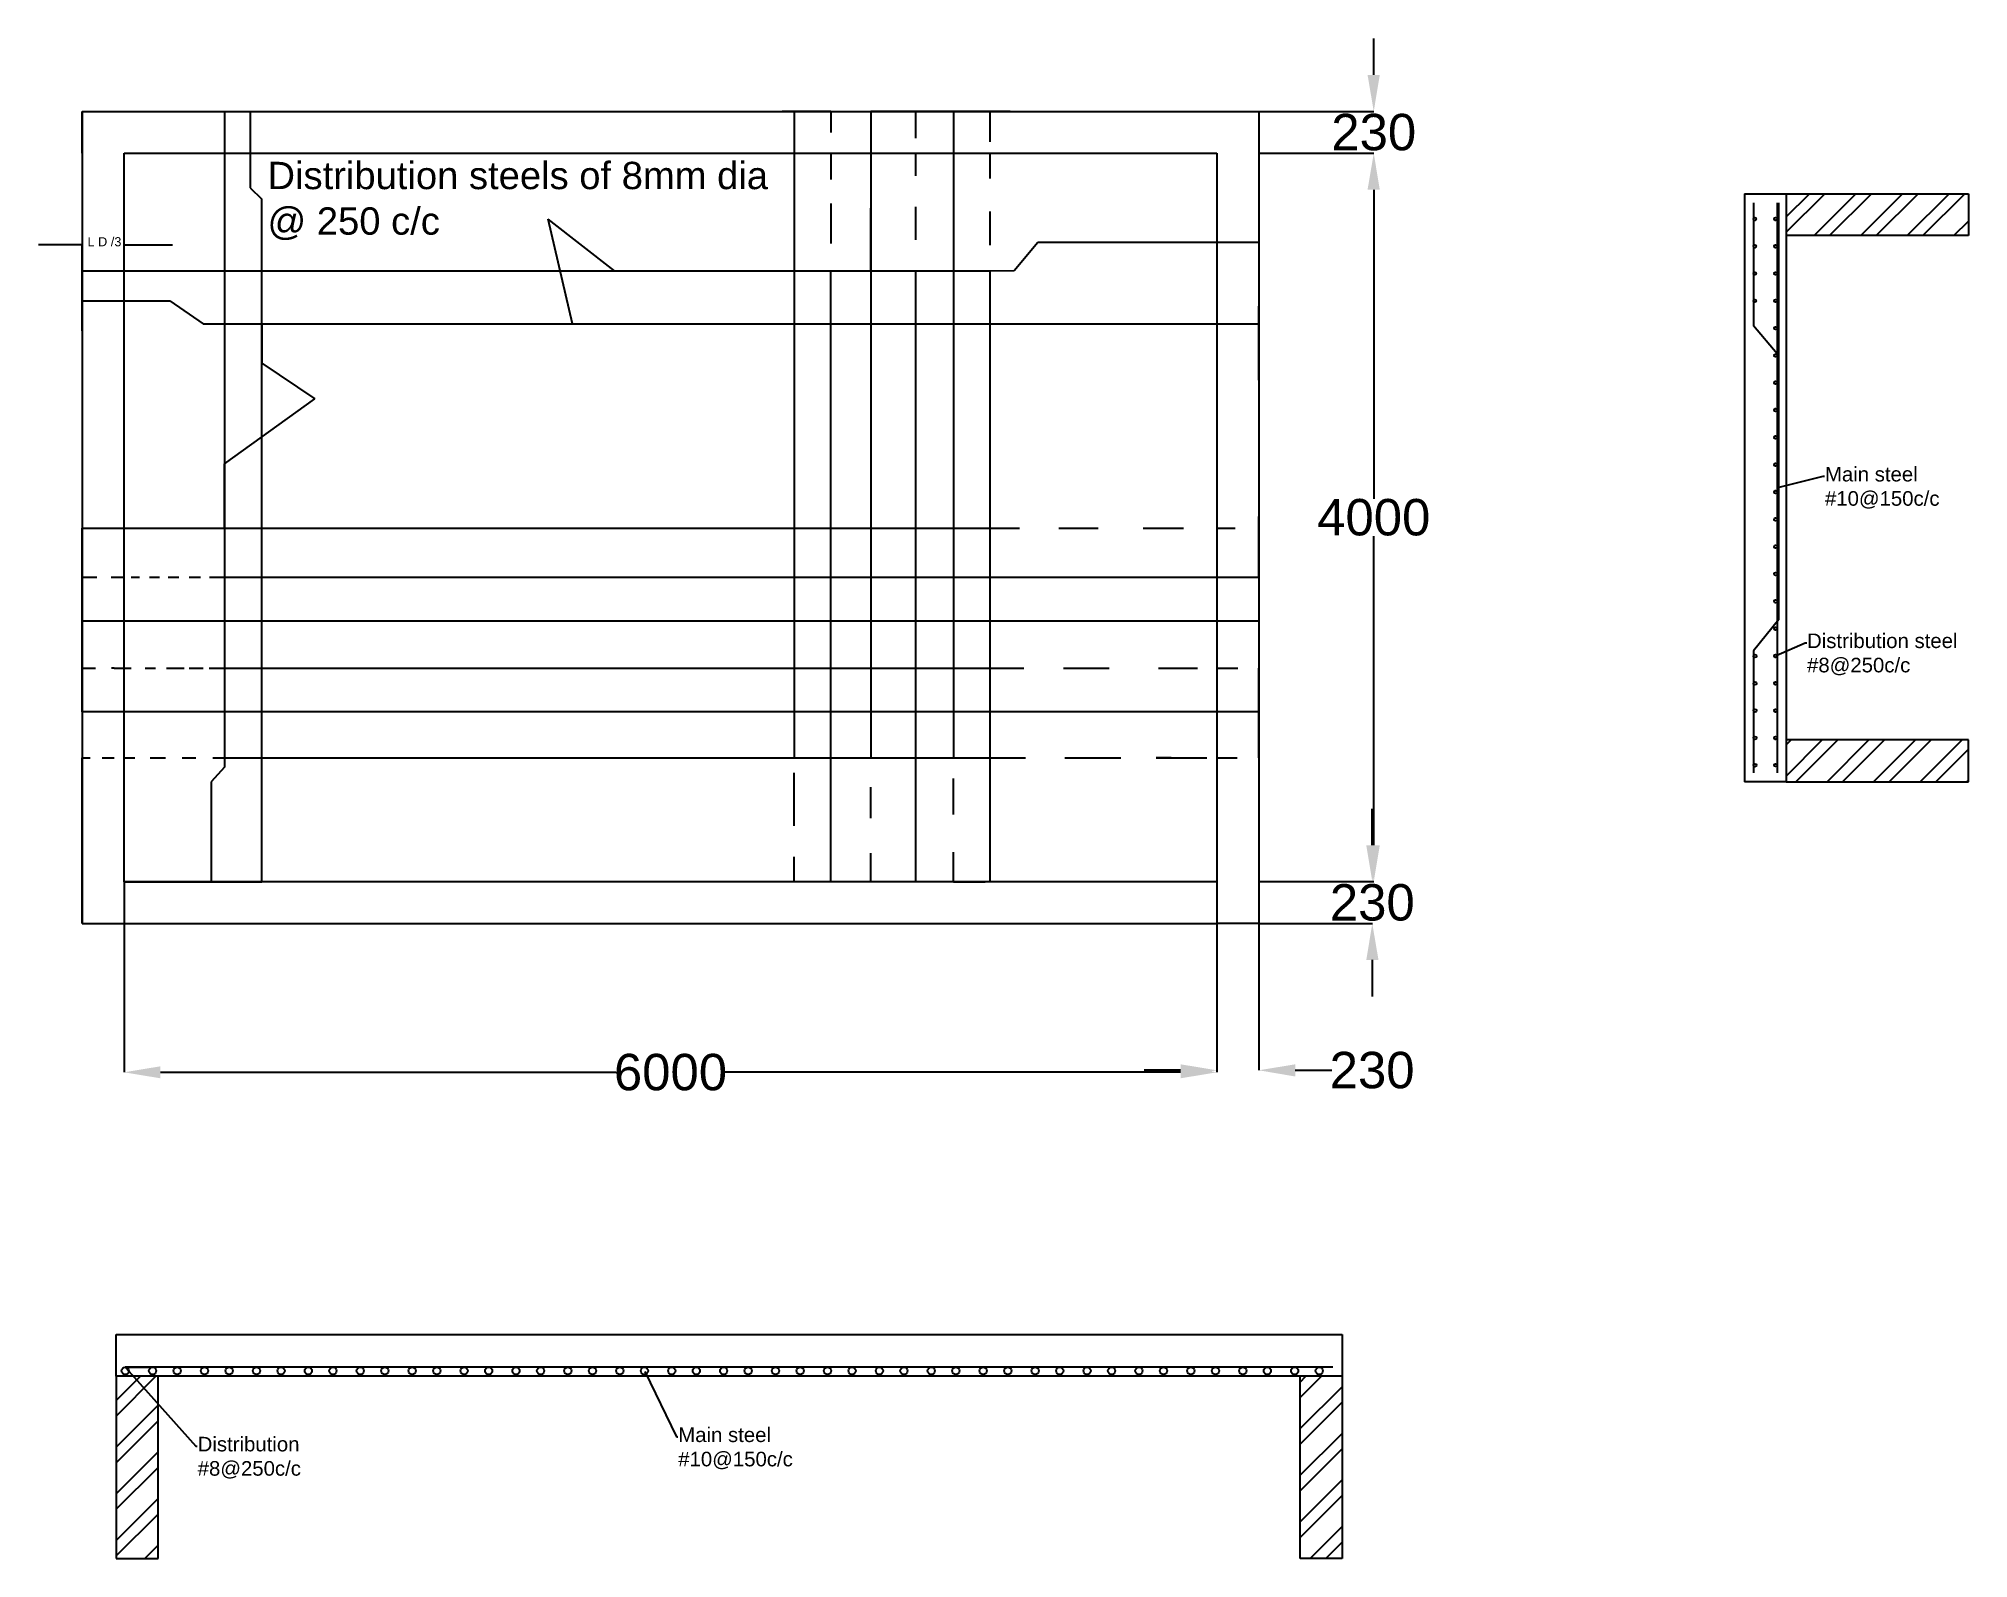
# Model space of a CAD drawing. Header units: millimetres. Extents: x 9489 to 20084, y 8509 to 16855.
import ezdxf
from ezdxf import colors
from ezdxf.entities.mleader import LeaderData, LeaderLine
from ezdxf.math import Vec2, Vec3

# ---------------------------------------------------------------- set-up
doc = ezdxf.new("R2010")
doc.units = ezdxf.units.MM
doc.styles.get("Standard").update_dxf_attribs({"font": 'arial.ttf'})
doc.dimstyles.get("Standard").update_dxf_attribs({"dimtxt": 200, "dimasz": 200.0005, "dimexe": 0.18, "dimexo": 0.0625, "dimgap": 0.09, "dimtad": 0, "dimtih": 1, "dimtoh": 1, "dimdec": 0, "dimzin": 0, "dimdsep": 46, "dimtxsty": 'Standard', "dimcen": 0.09, "dimadec": 0, "dimazin": 0, "dimtfac": 1, "dimtdec": 0, "dimtofl": 0, "dimtmove": 0, "dimatfit": 3, "dimfxl": 1, "dimtolj": 1, "dimtzin": 0, "dimarcsym": 0})

# ---------------------------------------------------------------- blocks, each defined once
blk = doc.blocks.new('*D4')
at = {"color": 0, "lineweight": -2, "transparency": 16777216}
for p, q in [((16188, 16225), (16819, 16225)), ((16819, 16025), (16819, 14327)), ((16819, 12425), (16819, 14122)), ((16188, 12225), (16819, 12225))]:
    blk.add_line(p, q, dxfattribs=at)
at = {"color": 0, "transparency": 16777216}
for points in [[(16785, 16025), (16852, 16025), (16819, 16225)], [(16785, 12425), (16852, 12425), (16819, 12225)]]:
    blk.add_solid(points, dxfattribs=at)
at = {"layer": 'Defpoints', "color": 0, "transparency": 16777216}
for p in [(16188, 16225), (16188, 12225), (16819, 12225)]:
    blk.add_point(p, dxfattribs=at)
at = {"color": 0, "transparency": 16777216, "insert": (16819, 14225), "char_height": 200, "attachment_point": 5}
blk.add_mtext('\\A1;4000', dxfattribs=at)
blk = doc.blocks.new('*D5')
at = {"color": 0, "lineweight": -2, "transparency": 16777216}
for p, q in [((16819, 16655), (16819, 16855)), ((16188, 16455), (16819, 16455)), ((16188, 16225), (16819, 16225)), ((16819, 16025), (16819, 15825))]:
    blk.add_line(p, q, dxfattribs=at)
at = {"color": 0, "transparency": 16777216}
for points in [[(16785, 16655), (16852, 16655), (16819, 16455)], [(16785, 16025), (16852, 16025), (16819, 16225)]]:
    blk.add_solid(points, dxfattribs=at)
at = {"layer": 'Defpoints', "color": 0, "transparency": 16777216}
for p in [(16188, 16455), (16188, 16225), (16819, 16225)]:
    blk.add_point(p, dxfattribs=at)
at = {"color": 0, "transparency": 16777216, "insert": (16819, 16340), "char_height": 200, "attachment_point": 5}
blk.add_mtext('\\A1;230', dxfattribs=at)
blk = doc.blocks.new('*D6')
at = {"color": 0, "lineweight": -2, "transparency": 16777216}
for p, q in [((16811, 12425), (16811, 12625)), ((16188, 12225), (16812, 12225)), ((16188, 11995), (16812, 11995)), ((16811, 11795), (16811, 11595))]:
    blk.add_line(p, q, dxfattribs=at)
at = {"color": 0, "transparency": 16777216}
for points in [[(16778, 12425), (16845, 12425), (16811, 12225)], [(16778, 11795), (16845, 11795), (16811, 11995)]]:
    blk.add_solid(points, dxfattribs=at)
at = {"layer": 'Defpoints', "color": 0, "transparency": 16777216}
for p in [(16188, 12225), (16188, 11995), (16811, 11995)]:
    blk.add_point(p, dxfattribs=at)
at = {"color": 0, "transparency": 16777216, "insert": (16811, 12110), "char_height": 200, "attachment_point": 5}
blk.add_mtext('\\A1;230', dxfattribs=at)
blk = doc.blocks.new('*D7')
at = {"color": 0, "lineweight": -2, "transparency": 16777216}
for p, q in [((15958, 12342), (15958, 11178)), ((9958, 12225), (9958, 11178)), ((10158, 11178), (12659, 11178)), ((15758, 11178), (13257, 11178))]:
    blk.add_line(p, q, dxfattribs=at)
at = {"color": 0, "transparency": 16777216}
for points in [[(10158, 11211), (10158, 11145), (9958, 11178)], [(15758, 11211), (15758, 11145), (15958, 11178)]]:
    blk.add_solid(points, dxfattribs=at)
at = {"layer": 'Defpoints', "color": 0, "transparency": 16777216}
for p in [(15958, 12342), (9958, 12225), (9958, 11178)]:
    blk.add_point(p, dxfattribs=at)
at = {"color": 0, "transparency": 16777216, "insert": (12958, 11178), "char_height": 200, "attachment_point": 5}
blk.add_mtext('\\A1;6000', dxfattribs=at)
blk = doc.blocks.new('*D8')
at = {"color": 0, "lineweight": -2, "transparency": 16777216}
for p, q in [((15958, 11995), (15958, 11189)), ((16188, 11995), (16188, 11189)), ((15758, 11189), (15558, 11189)), ((16388, 11189), (16588, 11189))]:
    blk.add_line(p, q, dxfattribs=at)
at = {"color": 0, "transparency": 16777216}
for points in [[(15758, 11222), (15758, 11155), (15958, 11189)], [(16388, 11222), (16388, 11155), (16188, 11189)]]:
    blk.add_solid(points, dxfattribs=at)
at = {"layer": 'Defpoints', "color": 0, "transparency": 16777216}
for p in [(15958, 11995), (16188, 11995), (16188, 11189)]:
    blk.add_point(p, dxfattribs=at)
at = {"color": 0, "transparency": 16777216, "insert": (16810, 11189), "char_height": 200, "attachment_point": 5}
blk.add_mtext('\\A1;230', dxfattribs=at)
blk = doc.blocks.new('*U12')
blk.add_circle((28, 8), 8)
blk.add_circle((28, 8), 8)
blk.add_circle((28, 8), 8)
blk = doc.blocks.new('*U13')
at = {"color": 0, "linetype": 'ByBlock', "lineweight": -2, "transparency": 16777216, "rotation": 270}
for p in [(18904, 13492), (18904, 13342), (18904, 13192), (18904, 13042), (18904, 12892)]:
    blk.add_blockref('*U12', p, dxfattribs=at)

msp = doc.modelspace()

# ---------------------------------------------------------------- hatches: boundary and pattern name
h = msp.add_hatch()
h.set_pattern_fill('ANSI32', color=256, scale=19)
h.set_pattern_definition([(45, (8447.48, 8055.28), (-127.9686, 127.9686), []), (45, (8532.79, 8055.28), (-127.9686, 127.9686), [])])
h.paths.add_polyline_path([(20083.7, 13002.9), (19083.7, 13002.9), (19083.7, 12772.9), (20083.7, 12772.9)])
h.paths.add_polyline_path([(20083.7, 16002.9), (19083.7, 16002.9), (19083.7, 15772.9), (20083.7, 15772.9)])
h = msp.add_hatch()
h.set_pattern_fill('ANSI32', color=256, scale=19)
h.set_pattern_definition([(45, (7032.2, 5725.1), (-127.9686, 127.9686), []), (45, (7117.52, 5725.1), (-127.9686, 127.9686), [])])
h.paths.add_polyline_path([(10144.8, 9508.5), (9914.8, 9508.5), (9914.8, 8508.5), (10144.8, 8508.5)])
h.paths.add_polyline_path([(16644.8, 9508.5), (16414.8, 9508.5), (16414.8, 8508.5), (16644.8, 8508.5)])

# ---------------------------------------------------------------- linework, layer by layer
for p, q in [((9728.1, 16224.7), (9728.1, 16454.7)), ((9728.1, 16454.7), (9958.1, 16454.7)), ((9728.1, 16454.7), (10509.8, 16454.7)), ((9728.1, 16454.7), (9728.1, 15250.5)), ((9728.1, 16454.7), (9728.1, 14979.3)), ((9958.1, 16454.7), (15958.1, 16454.7)), ((10509.8, 16454.7), (10649.9, 16454.7)), ((10509.8, 16454.7), (10509.8, 12854.5)), ((10649.9, 16454.7), (10649.9, 16035.3)), ((13837.6, 16454.7), (13572, 16454.7)), ((13837.6, 16454.7), (13637.6, 16454.7)), ((13637.6, 16454.7), (13637.6, 12904.7)), ((13837.6, 16454.7), (13837.6, 16339.7)), ((14057.8, 16454.7), (15958.1, 16454.7)), ((14303.9, 16454.7), (14057.8, 16454.7)), ((14057.8, 16454.7), (14057.8, 12904.7)), ((14686.1, 16454.7), (14303.9, 16454.7)), ((14303.9, 16454.7), (14303.9, 16307.4)), ((14686.1, 16454.7), (14511.2, 16454.7)), ((14511.2, 16454.7), (14686.1, 16454.7)), ((14511.2, 16454.7), (14822.1, 16454.7)), ((14511.2, 16454.7), (14822.1, 16454.7)), ((14822.1, 16454.7), (14511.2, 16454.7)), ((14511.2, 16454.7), (14511.2, 12904.7)), ((14511.2, 16454.7), (14711.2, 16454.7)), ((14686.1, 16454.7), (15958.1, 16454.7)), ((14711.2, 16454.7), (14711.2, 16286.9)), ((15958.1, 16454.7), (16188.1, 16454.7)), ((16188.1, 16454.7), (16188.1, 16224.7)), ((9728.1, 16224.7), (9728.1, 12224.7)), ((9958.1, 16224.7), (15958.1, 16224.7)), ((9958.1, 12224.7), (9958.1, 16224.7)), ((9958.1, 16224.7), (10229.2, 16224.7)), ((10229.2, 16224.7), (10509.8, 16224.7)), ((10509.8, 16224.7), (10767.3, 16224.7)), ((10767.3, 16224.7), (11058.6, 16224.7)), ((11058.6, 16224.7), (11345.9, 16224.7)), ((11345.9, 16224.7), (11742.4, 16224.7)), ((11742.4, 16224.7), (12037.8, 16224.7)), ((12037.8, 16224.7), (12365.5, 16224.7)), ((12365.5, 16224.7), (12660.9, 16224.7)), ((12660.9, 16224.7), (13016.9, 16224.7)), ((13016.9, 16224.7), (13393.2, 16224.7)), ((13393.2, 16224.7), (13801.8, 16224.7)), ((13801.8, 16224.7), (14109.3, 16224.7)), ((13837.6, 16224.7), (13837.6, 16143)), ((13837.6, 16224.7), (13837.6, 16081.3)), ((14109.3, 16224.7), (14449.2, 16224.7)), ((14303.9, 16224.7), (14303.9, 16101.9)), ((14449.2, 16224.7), (14748.6, 16224.7)), ((14711.2, 16224.7), (14711.2, 16087.2)), ((14748.6, 16224.7), (15048, 16224.7)), ((15048, 16224.7), (15375.7, 16224.7)), ((15375.7, 16224.7), (15723.7, 16224.7)), ((15723.7, 16224.7), (15958.1, 16224.7)), ((15958.1, 16224.7), (15958.1, 12224.7)), ((15958.1, 16224.7), (15958.1, 15995)), ((16188.1, 16224.7), (16188.1, 12224.7)), ((10649.9, 16035.3), (10714.9, 15972.8)), ((18853.7, 16002.9), (19083.7, 16002.9)), ((18853.7, 16002.9), (18853.7, 12772.9)), ((19083.7, 16002.9), (19083.7, 12772.9)), ((19083.7, 16002.9), (20083.7, 16002.9)), ((20083.7, 16002.9), (20083.7, 15772.9)), ((10714.9, 12224.7), (10714.9, 15972.8)), ((10714.9, 15288.8), (10714.9, 15972.8)), ((13837.6, 15949.2), (13837.6, 15729.1)), ((14057.8, 15743.7), (14057.8, 15922.8)), ((14303.9, 15931.6), (14303.9, 15749.6)), ((14711.2, 15905.2), (14711.2, 15720.3)), ((15958.1, 15995), (15958.1, 15691.7)), ((18903.7, 15952.9), (18903.7, 15278.1)), ((19033.7, 15952.9), (19033.7, 12822.9)), ((19043.3, 13664.7), (19043.3, 15952.9)), ((12651.3, 15579.3), (12286, 15862.6)), ((12420.8, 15288.8), (12286, 15862.6)), ((9728.1, 15721.7), (9488.8, 15721.7)), ((9728.1, 15579.3), (9728.1, 15721.7)), ((9728.1, 15579.3), (9728.1, 15721.7)), ((9958.1, 15579.3), (9958.1, 15721.7)), ((9958.1, 15579.3), (9958.1, 15721.7)), ((9958.1, 15579.3), (9958.1, 15721.7)), ((9958.1, 15721.7), (10223.9, 15721.7)), ((14057.8, 15579.3), (14057.8, 15743.7)), ((14844.3, 15581.3), (14975, 15736.1)), ((14975, 15736.1), (16188.1, 15736.1)), ((15958.1, 15691.7), (15958.1, 15246.9)), ((19033.7, 15772.9), (19033.7, 15122.9)), ((20083.7, 15772.9), (19083.7, 15772.9)), ((9728.1, 15250.5), (9728.1, 15579.3)), ((9728.1, 15579.3), (14711.2, 15579.3)), ((10714.9, 15579.3), (11124, 15579.3)), ((10714.9, 15579.3), (12651.3, 15579.3)), ((13837.6, 12224.7), (13837.6, 15579.3)), ((13837.6, 15579.3), (14057.8, 15579.3)), ((14303.9, 15579.3), (14303.9, 12224.7)), ((14711.2, 15579.3), (14844.3, 15581.3)), ((14711.2, 15579.3), (14711.2, 12224.7)), ((14711.2, 15579.3), (14711.2, 15579.3)), ((9728.1, 15414.9), (10208.6, 15414.9)), ((9958.1, 15414.9), (10208.6, 15414.9)), ((10208.6, 15414.9), (10392.4, 15288.8)), ((16188.1, 14979.3), (16188.1, 15386)), ((10392.4, 15288.8), (16188.1, 15288.8)), ((10392.4, 15288.8), (10392.4, 15288.8)), ((10392.4, 15288.8), (10392.4, 15288.8)), ((10392.4, 15288.8), (10392.4, 15288.8)), ((10392.4, 15288.8), (10392.4, 15288.8)), ((10392.4, 15288.8), (10714.9, 15288.8)), ((10392.4, 15288.8), (12420.8, 15288.8)), ((10714.9, 15288.8), (11129.8, 15288.8)), ((10714.9, 15288.8), (10714.9, 15071.6)), ((19033.7, 15122.9), (18903.7, 15278.1)), ((9728.1, 15250.5), (9728.1, 14979.3)), ((15958.1, 15246.9), (15958.1, 14979.3)), ((10714.9, 15071.6), (11005.1, 14876.1)), ((15958.1, 14979.3), (15958.1, 14584.9)), ((10509.8, 14519.1), (11005.1, 14876.1)), ((10509.8, 14165.4), (10509.8, 14519.1)), ((15958.1, 14584.9), (15958.1, 14132)), ((16188.1, 13897.5), (16188.1, 14230.4)), ((9728.1, 13897.5), (9728.1, 14165.4)), ((9728.1, 13847.5), (9728.1, 14165.4)), ((9728.1, 14165.4), (14711.2, 14165.4)), ((10509.8, 14165.4), (10509.8, 12854.5)), ((14711.2, 14165.4), (14874.1, 14165.4)), ((15089.9, 14165.4), (15305.7, 14165.4)), ((15553.5, 14165.4), (15775.1, 14165.4)), ((15958.1, 14165.4), (16057.9, 14165.4)), ((15958.1, 14132), (15958.1, 13743.8)), ((9728.1, 13397.5), (9728.1, 13955.2)), ((9728.1, 13897.5), (9728.1, 13955.2)), ((9728.1, 13397.5), (9728.1, 13955.2)), ((9728.1, 13397.5), (9728.1, 13897.5)), ((9728.1, 13397.5), (9728.1, 13897.5)), ((9728.1, 13897.5), (9808.1, 13897.5)), ((9728.1, 13897.5), (9808.1, 13897.5)), ((9728.1, 13897.5), (9808.1, 13897.5)), ((9728.1, 13397.5), (9728.1, 13897.5)), ((9888.1, 13897.5), (9958.1, 13897.5)), ((9997.1, 13897.5), (10043.2, 13897.5)), ((10098.1, 13897.5), (10153, 13897.5)), ((10200, 13897.5), (10258.7, 13897.5)), ((10316.1, 13897.5), (10378.1, 13897.5)), ((10427.6, 13897.5), (10477.5, 13897.5)), ((10427.6, 13897.5), (10509.8, 13897.5)), ((10509.8, 13897.5), (16188.1, 13897.5)), ((16188.1, 13955.2), (16188.1, 13682.8)), ((9728.1, 13397.5), (9728.1, 13847.5)), ((9728.1, 13682.8), (9728.1, 13105.7)), ((9728.1, 13157.6), (9728.1, 13682.8)), ((15958.1, 13743.8), (15958.1, 13362.1)), ((9728.1, 13157.6), (9728.1, 13657.6)), ((9728.1, 13657.6), (16188.1, 13657.6)), ((19043.3, 13664.7), (18903.7, 13492.1)), ((18903.7, 13492.1), (18903.7, 12822.9)), ((9728.1, 13397.5), (9728.1, 13397.5)), ((9728.1, 13397.5), (9728.1, 13397.5)), ((9728.1, 13397.5), (9728.1, 13397.5)), ((9728.1, 13397.5), (9750.9, 13397.5)), ((9728.1, 13397.5), (9800.6, 13397.5)), ((9775.2, 13397.5), (9800.6, 13397.5)), ((9903.8, 13397.5), (9889.6, 13397.5)), ((9903.8, 13397.5), (9920.5, 13397.5)), ((9920.5, 13397.5), (9941.6, 13397.5)), ((9941.6, 13397.5), (9958.1, 13397.5)), ((9958.1, 13397.5), (9996.8, 13397.5)), ((10074.4, 13397.5), (10131.2, 13397.5)), ((10191.4, 13397.5), (10223.4, 13397.5)), ((10191.4, 13397.5), (10288.4, 13397.5)), ((10223.4, 13397.5), (10262.4, 13397.5)), ((10315.5, 13397.5), (10392.5, 13397.5)), ((10426.1, 13397.5), (10475.1, 13397.5)), ((10475.1, 13397.5), (10509.8, 13397.5)), ((10509.8, 13397.5), (14711.2, 13397.5)), ((14711.2, 13397.5), (14897.4, 13397.5)), ((15116.1, 13397.5), (15366.9, 13397.5)), ((15638.1, 13397.5), (15850.9, 13397.5)), ((15958.1, 13397.5), (16072.5, 13397.5)), ((15958.1, 13362.1), (15958.1, 12799.2)), ((16188.1, 12904.7), (16188.1, 13397.5)), ((16188.1, 13157.6), (9728.1, 13157.6)), ((16188.1, 12904.7), (16188.1, 13157.6)), ((20083.7, 13002.9), (19083.7, 13002.9)), ((20083.7, 12772.9), (20083.7, 13002.9)), ((9728.1, 12224.7), (9728.1, 12904.7)), ((9728.1, 11994.7), (9728.1, 12904.7)), ((9728.1, 12904.7), (9772.1, 12904.7)), ((9838.7, 12904.7), (9903.2, 12904.7)), ((9958.1, 12904.7), (10017.6, 12904.7)), ((10101.7, 12904.7), (10185.9, 12904.7)), ((10276.4, 12904.7), (10352.9, 12904.7)), ((10509.8, 12854.5), (10436.5, 12772.6)), ((10444.8, 12904.7), (10509.8, 12904.7)), ((10509.8, 12904.7), (14711.2, 12904.7)), ((13637.6, 12690.6), (13637.6, 12823)), ((14711.2, 12904.7), (14907.3, 12904.7)), ((15123.2, 12904.7), (15429.6, 12904.7)), ((15706.7, 12904.7), (15624, 12904.7)), ((15624, 12904.7), (15902.5, 12904.7)), ((15958.1, 12904.7), (16068.9, 12904.7)), ((9728.1, 12224.7), (9728.1, 12755.5)), ((9728.1, 12224.7), (9728.1, 12755.5)), ((9728.1, 12755.5), (9728.1, 11994.7)), ((9728.1, 11994.7), (9728.1, 12755.5)), ((10436.5, 12772.6), (10436.5, 12224.7)), ((14057.8, 12572.9), (14057.8, 12743.5)), ((14511.2, 12593.5), (14511.2, 12790.6)), ((15958.1, 12799.2), (15958.1, 12404.5)), ((19083.7, 12772.9), (18853.7, 12772.9)), ((19083.7, 12772.9), (20083.7, 12772.9)), ((13637.6, 12531.7), (13637.6, 12690.6)), ((13637.6, 12224.7), (13637.6, 12361)), ((14057.8, 12224.7), (14057.8, 12381.6)), ((14511.2, 12224.7), (14511.2, 12387.5)), ((9728.1, 12224.7), (9728.1, 11994.7)), ((15958.1, 12224.7), (9958.1, 12224.7)), ((9958.1, 12224.7), (9958.1, 12224.7)), ((9958.1, 12224.7), (10714.9, 12224.7)), ((14057.8, 12224.7), (13837.6, 12224.7)), ((14303.9, 12224.7), (14057.8, 12224.7)), ((14511.2, 12224.7), (14686.1, 12224.7)), ((16188.1, 12224.7), (16188.1, 12224.7)), ((16188.1, 12224.7), (16188.1, 11994.7)), ((9728.1, 11994.7), (9958.1, 11994.7)), ((9958.1, 11994.7), (15958.1, 11994.7)), ((16188.1, 11994.7), (15958.1, 11994.7)), ((9914.8, 9738.5), (16644.8, 9738.5)), ((9914.8, 9508.5), (9914.8, 9738.5)), ((16644.8, 9738.5), (16644.8, 9508.5)), ((16594.8, 9558.5), (9964.8, 9558.5)), ((9964.8, 9558.5), (10114.8, 9558.5)), ((9964.8, 9558.5), (9964.8, 9558.5)), ((16644.8, 9508.5), (9914.8, 9508.5)), ((9914.8, 9508.5), (9914.8, 8508.5)), ((10144.8, 8508.5), (10144.8, 9508.5)), ((16414.8, 8508.5), (16414.8, 9508.5)), ((16644.8, 9508.5), (16644.8, 8508.5)), ((9914.8, 8508.5), (10144.8, 8508.5)), ((16644.8, 8508.5), (16414.8, 8508.5))]:
    msp.add_line(p, q)
for centre, radius in [((18911.7, 15864.5), 8), ((18911.7, 15864.5), 8), ((18911.7, 15864.5), 8), ((19025.4, 15864.5), 8), ((19025.4, 15864.5), 8), ((19025.4, 15864.5), 8), ((18911.7, 15714.5), 8), ((18911.7, 15714.5), 8), ((18911.7, 15714.5), 8), ((19025.4, 15714.5), 8), ((19025.4, 15714.5), 8), ((19025.4, 15714.5), 8), ((18911.7, 15564.5), 8), ((18911.7, 15564.5), 8), ((18911.7, 15564.5), 8), ((19025.4, 15564.5), 8), ((19025.4, 15564.5), 8), ((19025.4, 15564.5), 8), ((18911.7, 15414.5), 8), ((18911.7, 15414.5), 8), ((18911.7, 15414.5), 8), ((19025.4, 15414.5), 8), ((19025.4, 15414.5), 8), ((19025.4, 15414.5), 8), ((19025.4, 15264.5), 8), ((19025.4, 15264.5), 8), ((19025.4, 15264.5), 8), ((19025.4, 15114.5), 8), ((19025.4, 15114.5), 8), ((19025.4, 15114.5), 8), ((19025.4, 14964.5), 8), ((19025.4, 14964.5), 8), ((19025.4, 14964.5), 8), ((19025.4, 14814.5), 8), ((19025.4, 14814.5), 8), ((19025.4, 14814.5), 8), ((19025.4, 14664.5), 8), ((19025.4, 14664.5), 8), ((19025.4, 14664.5), 8), ((19025.4, 14514.5), 8), ((19025.4, 14514.5), 8), ((19025.4, 14514.5), 8), ((19025.4, 14364.5), 8), ((19025.4, 14364.5), 8), ((19025.4, 14364.5), 8), ((19025.4, 14214.5), 8), ((19025.4, 14214.5), 8), ((19025.4, 14214.5), 8), ((19025.4, 14064.5), 8), ((19025.4, 14064.5), 8), ((19025.4, 14064.5), 8), ((19025.4, 13914.5), 8), ((19025.4, 13914.5), 8), ((19025.4, 13914.5), 8), ((19025.4, 13764.5), 8), ((19025.4, 13764.5), 8), ((19025.4, 13764.5), 8), ((19025.4, 13614.5), 8), ((19025.4, 13614.5), 8), ((19025.4, 13614.5), 8), ((19025.4, 13464.5), 8), ((19025.4, 13464.5), 8), ((19025.4, 13464.5), 8), ((19025.4, 13314.5), 8), ((19025.4, 13314.5), 8), ((19025.4, 13314.5), 8), ((19025.4, 13164.5), 8), ((19025.4, 13164.5), 8), ((19025.4, 13164.5), 8), ((19025.4, 13014.5), 8), ((19025.4, 13014.5), 8), ((19025.4, 12864.5), 8), ((9964.8, 9538.5), 20), ((10114.8, 9538.5), 20), ((10249.8, 9538.5), 20), ((10399.8, 9538.5), 20), ((10534.8, 9538.5), 20), ((10684.8, 9538.5), 20), ((10819.8, 9538.5), 20), ((10969.8, 9538.5), 20), ((11104.8, 9538.5), 20), ((11254.8, 9538.5), 20), ((11389.8, 9538.5), 20), ((11539.8, 9538.5), 20), ((11674.8, 9538.5), 20), ((11824.8, 9538.5), 20), ((11959.8, 9538.5), 20), ((12109.8, 9538.5), 20), ((12244.8, 9538.5), 20), ((12394.8, 9538.5), 20), ((12529.8, 9538.5), 20), ((12679.8, 9538.5), 20), ((12814.8, 9538.5), 20), ((12964.8, 9538.5), 20), ((13099.8, 9538.5), 20), ((13249.8, 9538.5), 20), ((13384.8, 9538.5), 20), ((13534.8, 9538.5), 20), ((13669.8, 9538.5), 20), ((13819.8, 9538.5), 20), ((13954.8, 9538.5), 20), ((14104.8, 9538.5), 20), ((14239.8, 9538.5), 20), ((14389.8, 9538.5), 20), ((14524.8, 9538.5), 20), ((14674.8, 9538.5), 20), ((14809.8, 9538.5), 20), ((14959.8, 9538.5), 20), ((15094.8, 9538.5), 20), ((15244.8, 9538.5), 20), ((15379.8, 9538.5), 20), ((15529.8, 9538.5), 20), ((15664.8, 9538.5), 20), ((15814.8, 9538.5), 20), ((15949.8, 9538.5), 20), ((16099.8, 9538.5), 20), ((16234.8, 9538.5), 20), ((16384.8, 9538.5), 20), ((16519.8, 9538.5), 20)]:
    msp.add_circle(centre, radius)

# ---------------------------------------------------------------- block references
msp.add_blockref('*U13', (0, 0))

# ---------------------------------------------------------------- texts
at = {"attachment_point": 1}
for s, width, insert, char_height in [('Distribution steels of 8mm dia @ 250 c/c', 2753.761, (10745.4, 16177.9), 150), ('L D /3', 432.014, (9757.1, 15764.1), 50)]:
    msp.add_mtext_dynamic_manual_height_columns(s, width=width, gutter_width=12.5, heights=[0], dxfattribs=dict(at, insert=insert, char_height=char_height))

# ---------------------------------------------------------------- dimensions: what is measured, and where the dimension line sits
for base, p1, p2, picture, middle in [((16818.6, 16224.7), (16188.1, 16454.7), (16188.1, 16224.7), '*D5', (16818.6, 16339.7)), ((16818.6, 12224.7), (16188.1, 16224.7), (16188.1, 12224.7), '*D4', (16818.6, 14224.7)), ((16811.4, 11994.7), (16188.1, 12224.7), (16188.1, 11994.7), '*D6', (16811.4, 12109.7))]:
    dim = msp.add_linear_dim(base=base, p1=p1, p2=p2, angle=90, dimstyle='Standard')
    dim.commit()
    dim.dimension.update_dxf_attribs({"geometry": picture, "text_midpoint": middle})
for base, p1, p2, picture, middle in [((9958.1, 11177.9), (15958.1, 12342.1), (9958.1, 12224.7), '*D7', (12958.1, 11177.9)), ((16188.1, 11188.8), (15958.1, 11994.7), (16188.1, 11994.7), '*D8', (16810.5, 11188.8))]:
    dim = msp.add_linear_dim(base=base, p1=p1, p2=p2, dimstyle='Standard')
    dim.commit()
    dim.dimension.update_dxf_attribs({"geometry": picture, "text_midpoint": middle})

# ---------------------------------------------------------------- leaders
ml = msp.add_multileader_mtext('Standard')
ml.set_content('Main steel\\P#10@150c/c', color=256)
ml.set_leader_properties()
ml.build(insert=Vec2(0, 0))
ctx = ml.context
ctx.base_point, ctx.char_height, ctx.plane_origin = Vec3(19294.1, 14451), 80, Vec3(19033.7, 14429.1)
notes = []
notes.append((ctx, [(0, (1, 1, 0), (19286.1, 14451), (1, 0), 8, [(0, [(19033.7, 14387.9)], 0, [])])]))
ctx.mtext.insert, ctx.mtext.flow_direction = Vec3(19296.1, 14502.7), 5
ml = msp.add_multileader_mtext('Standard')
ml.set_content('Distribution steel\\P#8@250c/c', color=256)
ml.set_leader_properties()
ml.build(insert=Vec2(0, 0))
ctx = ml.context
ctx.base_point, ctx.char_height, ctx.plane_origin = Vec3(19195.8, 13536), 80, Vec3(19025.4, 13464.5)
notes.append((ctx, [(0, (1, 1, 0), (19187.8, 13536), (1, 0), 8, [(0, [(19025.4, 13464.5)], 0, [])])]))
ctx.mtext.insert, ctx.mtext.flow_direction = Vec3(19197.8, 13587.7), 5
ml = msp.add_multileader_mtext('Standard')
ml.set_content('Distribution \\P#8@250c/c', color=256)
ml.set_leader_properties()
ml.build(insert=Vec2(0, 0))
ctx = ml.context
ctx.base_point, ctx.char_height, ctx.plane_origin = Vec3(10360.2, 9124.4), 80, Vec3(11050.8, 9558.5)
notes.append((ctx, [(1, (1, 1, 0), (10352.2, 9124.4), (1, 0), 8, [(0, [(9964.8, 9558.5)], 0, [])])]))
ctx.mtext.insert, ctx.mtext.flow_direction = Vec3(10362.2, 9176.2), 5
ml = msp.add_multileader_mtext('Standard')
ml.set_content('Main steel\\P#10@150c/c', color=256)
ml.set_leader_properties()
ml.build(insert=Vec2(0, 0))
ctx = ml.context
ctx.base_point, ctx.char_height, ctx.plane_origin = Vec3(12998.5, 9175.8), 80, Vec3(12814.8, 9538.5)
notes.append((ctx, [(0, (1, 1, 0), (12990.5, 9175.8), (1, 0), 8, [(0, [(12814.8, 9538.5)], 0, [])])]))
ctx.mtext.insert, ctx.mtext.flow_direction = Vec3(13000.5, 9227.5), 5
for ctx, leaders in notes:
    for number, flags, end, landing, length, lines in leaders:
        leader = LeaderData()
        leader.index, (leader.has_last_leader_line, leader.has_dogleg_vector, leader.attachment_direction) = number, flags
        leader.last_leader_point, leader.dogleg_vector, leader.dogleg_length = Vec3(end), Vec3(landing), length
        for number, points, colour, breaks in lines:
            line = LeaderLine()
            line.index, line.vertices, line.color, line.breaks = number, Vec3.list(points), colors.encode_raw_color(colour), breaks
            leader.lines.append(line)
        ctx.leaders.append(leader)

doc.saveas('drawing.dxf')
